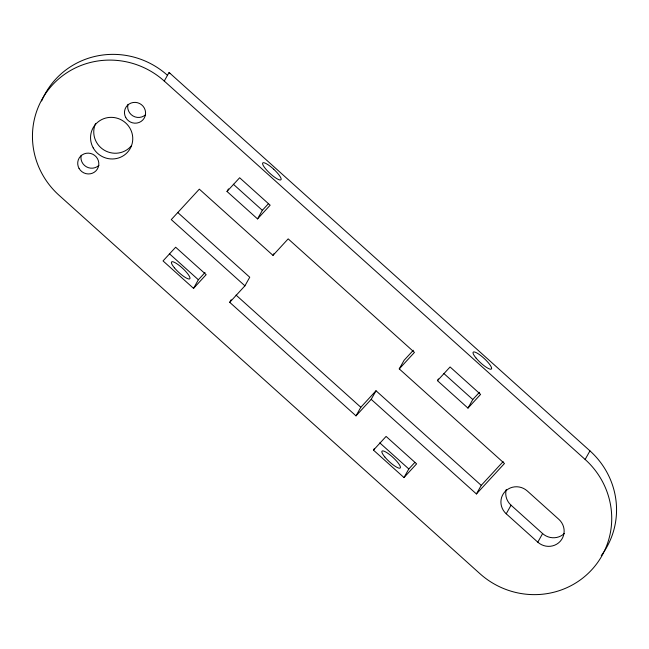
<?xml version="1.0" encoding="UTF-8"?>
<svg xmlns="http://www.w3.org/2000/svg" width="649" height="649" viewBox="0 0 649 649"><rect width="100%" height="100%" fill="white"/><g stroke="black" fill="none" stroke-linecap="round" stroke-linejoin="round"><path stroke-width="0.97" d="M589.957 450.868L585.138 459.46A79.705 77.539 29.3 0 1 591.734 569.79A79.705 77.539 29.3 0 1 479.919 573.675L59.043 195.268A79.705 77.539 29.3 0 1 52.447 84.938A79.705 77.539 29.3 0 1 164.254 81.052L169.073 72.469L589.957 450.868A79.705 77.539 29.3 0 1 604.057 551.609M227.012 191.471L239.643 177.761L270.154 205.198L257.531 218.908L227.012 191.471L228.464 188.891M193.548 288.359L206.171 274.657L175.66 247.22L163.037 260.922L193.548 288.359L198.367 279.768L205.011 272.556M257.531 218.908L262.35 210.317L268.329 203.818M371.196 399.354L476.423 493.962L481.242 485.371L376.014 390.763L371.196 399.354L356.001 415.855L229.73 302.329L231.174 299.749M229.73 302.329L244.924 285.828L249.743 277.237L177.591 212.369M244.924 285.828L171.271 219.605L199.324 189.151L272.986 255.373L273.943 253.654M356.001 415.855L360.82 407.264L376.014 390.763M476.423 493.962L504.476 463.5L399.257 368.9L404.076 360.309L413.324 350.265M373.475 450.122L386.098 436.42L416.617 463.857L403.986 477.559L373.475 450.122L374.441 448.41M437.458 380.671L450.082 366.961L480.601 394.397L467.97 408.107L437.458 380.671L438.424 378.951M403.986 477.559L408.813 468.967L414.792 462.477M467.97 408.107L472.796 399.516L479.441 392.296M506.228 513.797A15.941 15.503 29.3 0 1 504.906 491.731A15.941 15.503 29.3 0 1 527.272 490.952L558.838 519.33A15.941 15.503 29.3 0 1 560.152 541.396A15.941 15.503 29.3 0 1 537.794 542.175L506.228 513.797L511.047 505.206A15.941 15.503 29.3 0 1 506.244 489.484M537.794 542.175L542.613 533.583A15.941 15.503 29.3 0 0 564.289 533.502M272.986 255.373L288.18 238.873L414.451 352.399L399.257 368.9M481.242 485.371L503.145 461.601M164.254 81.052L585.138 459.46M233.324 184.219L262.35 210.317M443.762 373.418L472.796 399.516M511.047 505.206L542.613 533.583M236.049 295.084L360.82 407.264M169.34 253.67L198.367 279.768M379.787 442.869L408.813 468.967M603.602 552.291A79.705 77.539 29.3 0 1 601.242 555.593M41.65 100.952A79.705 77.539 29.3 0 1 167.474 75.325M169.073 72.469A80.257 78.075 29.3 0 1 170.095 73.637M145.571 114.719A10.627 10.335 29.3 0 1 127.983 104.359M98.916 165.373A10.627 10.335 29.3 0 1 81.19 155.265M131.496 145.644A21.255 20.679 29.3 0 1 104.043 150.057A21.255 20.679 29.3 0 1 95.517 123.643M273.724 169.251L273.148 168.724A12.396 2.799 42.7 0 0 263.194 165.414A12.396 2.799 42.7 0 0 279.005 179.724A12.396 2.799 42.7 0 0 273.724 169.251M79.048 168.399A10.627 10.335 29.3 0 0 97.334 169.089A10.627 10.335 29.3 0 0 88.418 153.14A10.627 10.335 29.3 0 0 79.048 168.399M125.736 117.51A10.627 10.335 29.3 0 0 144.013 118.451A10.627 10.335 29.3 0 0 135.333 102.388A10.627 10.335 29.3 0 0 125.736 117.51M93.213 147.875A21.255 20.679 29.3 0 0 129.784 149.246A21.255 20.679 29.3 0 0 111.953 117.364A21.255 20.679 29.3 0 0 93.213 147.875M174.386 267.794A12.396 2.799 42.7 0 0 189.784 278.778A12.396 2.799 42.7 0 0 177.931 264.468A12.396 2.799 42.7 0 0 174.386 267.794M384.8 456.961A12.396 2.799 42.7 0 0 400.222 467.986A12.396 2.799 42.7 0 0 388.41 453.692A12.396 2.799 42.7 0 0 384.8 456.961M476.115 358.134A12.396 2.799 42.7 0 0 491.447 368.965A12.396 2.799 42.7 0 0 479.424 354.589A12.396 2.799 42.7 0 0 476.115 358.134"/></g></svg>
